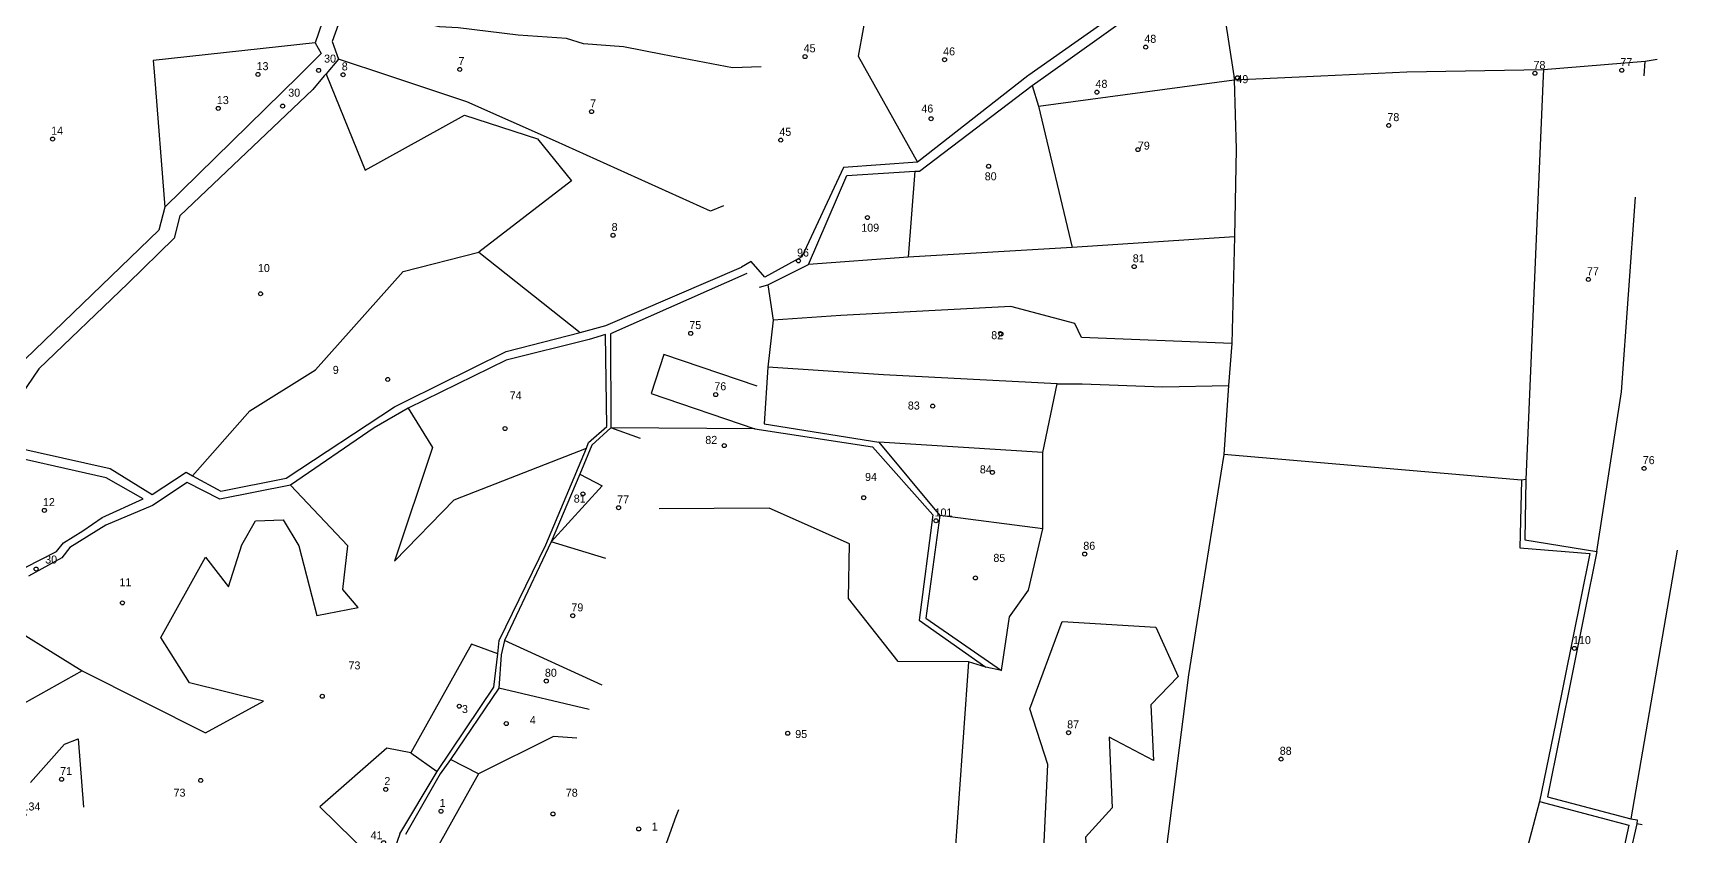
# Model space of a CAD drawing. Extents: x 176571 to 180224, y 250857 to 253450.
# Drawn here: x 179397 to 180219, y 252070 to 252471 of the extents above; entities that cross this region are included whole.
import ezdxf
from ezdxf.enums import TextEntityAlignment as Align

# ---------------------------------------------------------------- set-up
doc = ezdxf.new("R2010")
doc.units = 0
for name, color, linetype in [('1602', 240, 'Continuous'), ('1603', 240, 'Continuous'), ('A_POINTS', 252, 'Continuous')]:
    doc.layers.add(name, color=color, linetype=linetype)
doc.styles.add('HEBTXT', font='hebtxt.shx')

# ---------------------------------------------------------------- blocks, each defined once
blk = doc.blocks.new('1603')
at = {"layer": 'A_POINTS'}
blk.add_circle((0, 0), 0.25, dxfattribs=at)
at = {"style": 'HEBTXT'}
blk.add_attdef('PARCEL_NUM', text='', height=2, dxfattribs=at).set_placement((0, 1), align=Align.CENTER)
at = {"style": 'HEBTXT', "flags": 1}
blk.add_attdef('LOT_NUM', text='', height=2, dxfattribs=at).set_placement((0, -2.5), align=Align.CENTER)

msp = doc.modelspace()

# ---------------------------------------------------------------- linework, layer by layer
at = {"layer": '1602'}
for points in [[(180211.09, 252586.11), (180184, 252569.26), (180146.09, 252562.85), (180041.66, 252556.12), (180025.15, 252536.98), (179986.81, 252515.46), (179977.79, 252508.79), (179894.74, 252450.35), (179894.29, 252450)], [(179903.22, 252450), (179987.94, 252510.49), (180027.42, 252531.95), (180045.42, 252550.37), (180147.9, 252557.53), (180176.12, 252562.53), (180187.35, 252565.38), (180210.99, 252580.59)], [(179622.41, 252545.14), (179614.91, 252539.69), (179607.34, 252535.61), (179602.19, 252533.3), (179587.04, 252522.51), (179578.58, 252515.61), (179573.56, 252512.53), (179563.72, 252505.19), (179559.08, 252501.51), (179555.79, 252500.39), (179546.94, 252493.08), (179544.97, 252486.76), (179537.95, 252466.55), (179540.93, 252461.06), (179529.68, 252450)], [(179635.76, 252545.13), (179634.22, 252544.25), (179631.47, 252542.81), (179629.18, 252539.61), (179621.6, 252535.09), (179616.95, 252530.89), (179610.01, 252527.16), (179604.7, 252524.5), (179593.33, 252516.22), (179578.41, 252505.62), (179570.85, 252500.46), (179566.07, 252495.98), (179563.76, 252494.38), (179560.71, 252494.15), (179554.46, 252488.88), (179553.28, 252486.12), (179546.4, 252467.09), (179549.51, 252458.35), (179543.33, 252451.05), (179542.45, 252450)], [(179986.81, 252515.46), (179973.71, 252550.8), (179889.02, 252544.4), (179860.72, 252539.03), (179847.51, 252533.62), (179782.24, 252519.11), (179795.4, 252490.57), (179814.37, 252487.19), (179809.39, 252459.82), (179814.88, 252450)], [(179987.94, 252510.49), (179997.15, 252450)], [(179760.81, 252454.4), (179746.61, 252453.98), (179711.58, 252460.69), (179692.09, 252464.55), (179672.01, 252465.98), (179663.51, 252468.6), (179639.37, 252470.25), (179609.4, 252474), (179600.09, 252474.55), (179569.69, 252481.19), (179553.28, 252486.12)], [(179537.95, 252466.55), (179456.9, 252457.7), (179457.52, 252450)], [(179574.66, 252450), (179549.51, 252458.35)], [(180040.65, 252450), (180083.67, 252452.04), (180152.02, 252453.14), (180202.92, 252457.34), (180208.86, 252458.24)], [(180152.02, 252453.14), (180151.89, 252450)], [(180202.39, 252450), (180202.92, 252457.34)], [(179542.45, 252450), (179536.7, 252443.15), (179470.25, 252380.03), (179467.43, 252368.73), (179444.25, 252346.08), (179399.79, 252303.41), (179374.97, 252267.07), (179435.36, 252253.57), (179456.46, 252240.71), (179473.33, 252251.83), (179476.61, 252249.99), (179490.69, 252242.28), (179523.33, 252248.74), (179577.6, 252284.53), (179582.85, 252287.16), (179633.33, 252312.07), (179670.46, 252321.59), (179683.25, 252325.17), (179751.06, 252354.37)], [(179529.68, 252450), (179462.77, 252384.26), (179459.79, 252372.74), (179392.83, 252308.28)], [(179457.52, 252450), (179462.77, 252384.26)], [(179543.33, 252451.05), (179543.76, 252450)], [(179543.76, 252450), (179562.82, 252402.87), (179612.61, 252430.3), (179649.14, 252418.48), (179666.12, 252397.45), (179619.72, 252361.8)], [(179742.12, 252385.03), (179735.63, 252382.38), (179658.13, 252417.29), (179613.79, 252437.01), (179574.66, 252450)], [(179894.29, 252450), (179838.98, 252406.88), (179802.04, 252404.16), (179781.16, 252359.46), (179762.73, 252349.27), (179755.96, 252357.22), (179751.06, 252354.37)], [(179760.06, 252344.23), (179764.24, 252345.43), (179784.59, 252355.7), (179803.73, 252400.06), (179837.77, 252402.31), (179840, 252402.31), (179896.36, 252445.11), (179903.22, 252450)], [(179814.88, 252450), (179838.98, 252406.88)], [(179896.36, 252445.11), (179899.56, 252434.81), (179916.4, 252364.1)], [(179899.56, 252434.81), (179997.46, 252447.95), (180040.65, 252450)], [(179997.15, 252450), (179997.46, 252447.95), (179998.32, 252413.38), (179997.59, 252369.55), (179996.21, 252316.17), (179994.5, 252295.22), (179992.3, 252260.58), (179978.64, 252176.63), (179974.48, 252150.55), (179957.85, 252020.14)], [(180151.89, 252450), (180143.28, 252248.17), (180142.72, 252217.94), (180178.74, 252212.13), (180153.99, 252089.54), (180195.7, 252078.51), (180198.92, 252078.07), (180198.75, 252075.98), (180188.29, 252030), (180181.4, 251999.38), (180180.59, 251989.42)], [(179837.77, 252402.31), (179834.36, 252359.27)], [(180178.74, 252212.13), (180190.97, 252291.9), (180198, 252389.25)], [(179476.61, 252249.99), (179505.15, 252282.43), (179538.08, 252302.9), (179581.84, 252352.19), (179619.72, 252361.8), (179670.46, 252321.59)], [(179997.59, 252369.55), (179916.4, 252364.1), (179834.36, 252359.27), (179784.59, 252355.7)], [(179753.73, 252351.2), (179685.53, 252321.04), (179685.72, 252273.95), (179676.21, 252265.37), (179670.17, 252250.77), (179655.81, 252216.96), (179632.62, 252167.65), (179630.95, 252160.53), (179629.72, 252143.87), (179605.6, 252108.08), (179600.34, 252101.02), (179583.07, 252070.62)], [(179764.24, 252345.43), (179766.91, 252327.86), (179764.17, 252304.24), (179762.38, 252276.05), (179819.8, 252266.85), (179850.2, 252230.14), (179843.15, 252178.87), (179880.99, 252152.67), (179885.12, 252179.45), (179894.63, 252192.83), (179901.77, 252223.56), (179901.8, 252261.57), (179908.82, 252295.94), (179921.36, 252295.99), (179961.69, 252294.5), (179994.5, 252295.22)], [(179996.21, 252316.17), (179921.09, 252319.2), (179917.65, 252326.2), (179885.65, 252334.65), (179800.7, 252330.18), (179766.91, 252327.86)], [(179580.16, 252070.95), (179598.89, 252102.18), (179627.28, 252144.34), (179629.27, 252161.05), (179629.95, 252167.64), (179653.28, 252215.42), (179673.52, 252263.8), (179674.64, 252266.63), (179683.76, 252274.57), (179683.04, 252320.58), (179674.87, 252318.14), (179633.44, 252307.73), (179584.4, 252283.77), (179567.41, 252273.95), (179525.52, 252245.31), (179490.27, 252238.24), (179473.97, 252246.6), (179456.53, 252235.11), (179433.2, 252225.29), (179415.16, 252214.15), (179411.17, 252208.97), (179394.58, 252199.79)], [(179758.9, 252294.88), (179712.21, 252310.58), (179705.89, 252291.14), (179757.75, 252273.41)], [(179908.82, 252295.94), (179822.13, 252300.47), (179764.17, 252304.24)], [(179584.4, 252283.77), (179596.62, 252264.17), (179577.52, 252207.29), (179607.43, 252237.98), (179673.52, 252263.8)], [(179757.75, 252273.41), (179685.72, 252273.95)], [(179700.56, 252268.59), (179685.72, 252273.95)], [(179757.75, 252273.41), (179816.62, 252264.55), (179846.78, 252230.47), (179839.91, 252177.78), (179873.19, 252154.27)], [(179901.8, 252261.57), (179819.8, 252266.85)], [(179331.81, 252203.43), (179371.27, 252182.34), (179373.71, 252187.6), (179374.12, 252189.57), (179378.31, 252192.3), (179386.89, 252199.2), (179393.24, 252204.26), (179408.57, 252212.11), (179412.01, 252216.44), (179421.8, 252222.5), (179431.4, 252229.1), (179451.86, 252238.4), (179433.47, 252248.94), (179372.7, 252262.66), (179331.81, 252203.43)], [(180143.28, 252248.17), (180141.03, 252247.85), (179992.3, 252260.58)], [(179670.17, 252250.77), (179681.34, 252245.06), (179655.81, 252216.96)], [(180141.03, 252247.85), (180140.21, 252213.95), (180175.24, 252211.12), (180158.13, 252125.91), (180150.04, 252087.23), (180194.7, 252075.32), (180184.91, 252030), (180182.78, 252021.16), (180178.21, 252000.39), (180176.78, 251979.59), (180178.11, 251979.11)], [(179375.01, 252181.13), (179421.32, 252152.52), (179483.12, 252121.55), (179512.05, 252137.27), (179475.01, 252146.47), (179460.68, 252169.09), (179482.99, 252209.39), (179494.51, 252194.42), (179501.26, 252215.44), (179508.07, 252227.54), (179521.86, 252227.99), (179529.79, 252215.02), (179538.72, 252180.15), (179559.37, 252184.07), (179551.68, 252193.13), (179554.21, 252214.99), (179525.52, 252245.31)], [(179880.99, 252152.67), (179873.19, 252154.27), (179864.56, 252157.05), (179829.44, 252157.16), (179804.61, 252188.64), (179805.07, 252216.01), (179764.93, 252233.76), (179709.96, 252233.52)], [(179901.77, 252223.56), (179850.2, 252230.14)], [(179683.21, 252208.58), (179655.81, 252216.96)], [(180218.86, 252212.89), (180195.7, 252078.51)], [(179914.1, 251985.54), (179912.32, 252031.27), (179902.22, 252063.24), (179904.28, 252105.71), (179895.29, 252133.49), (179911.4, 252177.12), (179958.21, 252174.37), (179969.34, 252149.58), (179955.78, 252135.48), (179957.13, 252107.63), (179934.86, 252119.27), (179936.38, 252083.97), (179923.11, 252069.35), (179924.77, 252044.85), (179943.1, 252046.15), (179942.36, 252021.92), (179957.85, 252020.14)], [(179629.27, 252161.05), (179616.12, 252165.8), (179585.79, 252111.52), (179598.89, 252102.18)], [(179681.32, 252145.33), (179632.62, 252167.65)], [(179864.56, 252157.05), (179857.08, 252051.02), (179849.39, 252023.06), (179876.35, 252006.32), (179881.21, 251989.21), (179881.38, 251985.19)], [(179421.32, 252152.52), (179388.02, 252133.79), (179366.71, 252109.93)], [(179674.83, 252133.18), (179629.72, 252143.87)], [(179395.54, 252096.57), (179412.62, 252115.85), (179419.45, 252118.43), (179422.13, 252084.24)], [(179668.78, 252118.76), (179657.05, 252119.57), (179619.55, 252101.03), (179596.58, 252059.81)], [(179585.79, 252111.52), (179573.67, 252113.8), (179540.16, 252084.41)], [(179619.55, 252101.03), (179605.6, 252108.08)], [(179573.49, 252051.76), (179540.16, 252084.41)], [(179719.64, 252083.04), (179718.21, 252079.62), (179709.41, 252054.99), (179695.11, 252064.32), (179686.47, 252043.64), (179678.36, 252033.77), (179705.61, 252026.16), (179713.44, 252018.85)], [(180150.04, 252087.23), (180135.11, 252030.31), (180123.92, 251987.36)], [(180201.32, 252075.49), (180198.75, 252075.98)], [(179580.16, 252070.95), (179573.49, 252051.76), (179572.38, 252047.63), (179558.25, 252033.98), (179542.16, 252034.38), (179540.53, 252035.16), (179539.67, 252033.02), (179540.52, 252032.52), (179533.7, 252017.4), (179531.37, 252012.53), (179526.35, 252005.6), (179506.36, 251983.06), (179496.43, 251985.97), (179483.1, 251989.58), (179456.18, 252001.54), (179454.25, 252002.8), (179435.68, 251976.02), (179431.43, 251982.82), (179417.9, 251979.65), (179413.91, 251977.91), (179413.58, 251973.15), (179396.77, 251979.9), (179371.53, 251987.37)]]:
    msp.add_lwpolyline(points, dxfattribs=at)

# ---------------------------------------------------------------- block references
at = {"layer": '1603'}
ref = msp.add_blockref('1603', (179953.17, 252464.33), dxfattribs=dict(at, xscale=4, yscale=4, zscale=4))
ref.add_attrib('PARCEL_NUM', '48', (179952.48, 252466.49), dxfattribs={"layer": '0', "height": 4, "style": 'HEBTXT'})
ref = msp.add_blockref('1603', (179539.61, 252452.71), dxfattribs=dict(at, xscale=4, yscale=4, zscale=4))
ref.add_attrib('PARCEL_NUM', '30', (179542.36, 252456.59), dxfattribs={"layer": '0', "height": 4, "style": 'HEBTXT'})
ref = msp.add_blockref('1603', (179782.83, 252459.59), dxfattribs=dict(at, xscale=4, yscale=4, zscale=4))
ref.add_attrib('PARCEL_NUM', '45', (179782.14, 252461.75), dxfattribs={"layer": '0', "height": 4, "style": 'HEBTXT'})
ref = msp.add_blockref('1603', (179852.57, 252458.04), dxfattribs=dict(at, xscale=4, yscale=4, zscale=4))
ref.add_attrib('PARCEL_NUM', '46', (179851.88, 252460.2), dxfattribs={"layer": '0', "height": 4, "style": 'HEBTXT'})
ref = msp.add_blockref('1603', (179509.3, 252450.65), dxfattribs=dict(at, xscale=4, yscale=4, zscale=4))
ref.add_attrib('PARCEL_NUM', '13', (179508.61, 252452.81), dxfattribs={"layer": '0', "height": 4, "style": 'HEBTXT'})
ref = msp.add_blockref('1603', (179551.88, 252450.51), dxfattribs=dict(at, xscale=4, yscale=4, zscale=4))
ref.add_attrib('PARCEL_NUM', '8', (179551.19, 252452.67), dxfattribs={"layer": '0', "height": 4, "style": 'HEBTXT'})
ref = msp.add_blockref('1603', (179610.22, 252453.15), dxfattribs=dict(at, xscale=4, yscale=4, zscale=4))
ref.add_attrib('PARCEL_NUM', '7', (179609.52, 252455.31), dxfattribs={"layer": '0', "height": 4, "style": 'HEBTXT'})
ref = msp.add_blockref('1603', (180147.76, 252451.25), dxfattribs=dict(at, xscale=4, yscale=4, zscale=4))
ref.add_attrib('PARCEL_NUM', '78', (180147.06, 252453.41), dxfattribs={"layer": '0', "height": 4, "style": 'HEBTXT'})
ref = msp.add_blockref('1603', (180191.2, 252452.75), dxfattribs=dict(at, xscale=4, yscale=4, zscale=4))
ref.add_attrib('PARCEL_NUM', '77', (180190.51, 252454.9), dxfattribs={"layer": '0', "height": 4, "style": 'HEBTXT'})
ref = msp.add_blockref('1603', (179928.74, 252441.81), dxfattribs=dict(at, xscale=4, yscale=4, zscale=4))
ref.add_attrib('PARCEL_NUM', '48', (179928.05, 252443.97), dxfattribs={"layer": '0', "height": 4, "style": 'HEBTXT'})
ref = msp.add_blockref('1603', (179999.05, 252449.01), dxfattribs=dict(at, xscale=4, yscale=4, zscale=4))
ref.add_attrib('PARCEL_NUM', '49', (179998.51, 252446.32), dxfattribs={"layer": '0', "height": 4, "style": 'HEBTXT'})
ref = msp.add_blockref('1603', (179489.43, 252433.7), dxfattribs=dict(at, xscale=4, yscale=4, zscale=4))
ref.add_attrib('PARCEL_NUM', '13', (179488.74, 252435.86), dxfattribs={"layer": '0', "height": 4, "style": 'HEBTXT'})
ref = msp.add_blockref('1603', (179521.61, 252434.84), dxfattribs=dict(at, xscale=4, yscale=4, zscale=4))
ref.add_attrib('PARCEL_NUM', '30', (179524.44, 252439.55), dxfattribs={"layer": '0', "height": 4, "style": 'HEBTXT'})
ref = msp.add_blockref('1603', (179676.07, 252432.06), dxfattribs=dict(at, xscale=4, yscale=4, zscale=4))
ref.add_attrib('PARCEL_NUM', '7', (179675.38, 252434.22), dxfattribs={"layer": '0', "height": 4, "style": 'HEBTXT'})
ref = msp.add_blockref('1603', (179845.86, 252428.52), dxfattribs=dict(at, xscale=4, yscale=4, zscale=4))
ref.add_attrib('PARCEL_NUM', '46', (179840.99, 252431.62), dxfattribs={"layer": '0', "height": 4, "style": 'HEBTXT'})
ref = msp.add_blockref('1603', (180074.69, 252425.15), dxfattribs=dict(at, xscale=4, yscale=4, zscale=4))
ref.add_attrib('PARCEL_NUM', '78', (180074, 252427.31), dxfattribs={"layer": '0', "height": 4, "style": 'HEBTXT'})
ref = msp.add_blockref('1603', (179406.6, 252418.38), dxfattribs=dict(at, xscale=4, yscale=4, zscale=4))
ref.add_attrib('PARCEL_NUM', '14', (179405.91, 252420.53), dxfattribs={"layer": '0', "height": 4, "style": 'HEBTXT'})
ref = msp.add_blockref('1603', (179770.69, 252417.82), dxfattribs=dict(at, xscale=4, yscale=4, zscale=4))
ref.add_attrib('PARCEL_NUM', '45', (179770, 252419.98), dxfattribs={"layer": '0', "height": 4, "style": 'HEBTXT'})
ref = msp.add_blockref('1603', (179949.24, 252413.08), dxfattribs=dict(at, xscale=4, yscale=4, zscale=4))
ref.add_attrib('PARCEL_NUM', '79', (179949.24, 252413.08), dxfattribs={"layer": '0', "height": 4, "style": 'HEBTXT'})
ref = msp.add_blockref('1603', (179874.61, 252404.76), dxfattribs=dict(at, xscale=4, yscale=4, zscale=4))
ref.add_attrib('PARCEL_NUM', '80', (179872.67, 252397.74), dxfattribs={"layer": '0', "height": 4, "style": 'HEBTXT'})
ref = msp.add_blockref('1603', (179814.05, 252379.13), dxfattribs=dict(at, xscale=4, yscale=4, zscale=4))
ref.add_attrib('PARCEL_NUM', '109', (179810.95, 252372.04), dxfattribs={"layer": '0', "height": 4, "style": 'HEBTXT'})
ref = msp.add_blockref('1603', (179686.82, 252370.24), dxfattribs=dict(at, xscale=4, yscale=4, zscale=4))
ref.add_attrib('PARCEL_NUM', '8', (179686.13, 252372.4), dxfattribs={"layer": '0', "height": 4, "style": 'HEBTXT'})
ref = msp.add_blockref('1603', (179779.53, 252357.46), dxfattribs=dict(at, xscale=4, yscale=4, zscale=4))
ref.add_attrib('PARCEL_NUM', '96', (179778.84, 252359.62), dxfattribs={"layer": '0', "height": 4, "style": 'HEBTXT'})
ref = msp.add_blockref('1603', (179510.57, 252340.99), dxfattribs=dict(at, xscale=4, yscale=4, zscale=4))
ref.add_attrib('PARCEL_NUM', '10', (179509.28, 252351.87), dxfattribs={"layer": '0', "height": 4, "style": 'HEBTXT'})
ref = msp.add_blockref('1603', (179947.39, 252354.57), dxfattribs=dict(at, xscale=4, yscale=4, zscale=4))
ref.add_attrib('PARCEL_NUM', '81', (179946.69, 252356.73), dxfattribs={"layer": '0', "height": 4, "style": 'HEBTXT'})
ref = msp.add_blockref('1603', (180174.5, 252348.15), dxfattribs=dict(at, xscale=4, yscale=4, zscale=4))
ref.add_attrib('PARCEL_NUM', '77', (180173.81, 252350.31), dxfattribs={"layer": '0', "height": 4, "style": 'HEBTXT'})
ref = msp.add_blockref('1603', (179725.66, 252321.2), dxfattribs=dict(at, xscale=4, yscale=4, zscale=4))
ref.add_attrib('PARCEL_NUM', '75', (179724.97, 252323.36), dxfattribs={"layer": '0', "height": 4, "style": 'HEBTXT'})
ref = msp.add_blockref('1603', (179880.77, 252320.88), dxfattribs=dict(at, xscale=4, yscale=4, zscale=4))
ref.add_attrib('PARCEL_NUM', '82', (179875.92, 252318.3), dxfattribs={"layer": '0', "height": 4, "style": 'HEBTXT'})
ref = msp.add_blockref('1603', (179574.19, 252298.16), dxfattribs=dict(at, xscale=4, yscale=4, zscale=4))
ref.add_attrib('PARCEL_NUM', '9', (179546.71, 252300.97), dxfattribs={"layer": '0', "height": 4, "style": 'HEBTXT'})
ref = msp.add_blockref('1603', (179738.16, 252290.6), dxfattribs=dict(at, xscale=4, yscale=4, zscale=4))
ref.add_attrib('PARCEL_NUM', '76', (179737.47, 252292.76), dxfattribs={"layer": '0', "height": 4, "style": 'HEBTXT'})
ref = msp.add_blockref('1603', (179632.82, 252273.62), dxfattribs=dict(at, xscale=4, yscale=4, zscale=4))
ref.add_attrib('PARCEL_NUM', '74', (179635.15, 252288.16), dxfattribs={"layer": '0', "height": 4, "style": 'HEBTXT'})
ref = msp.add_blockref('1603', (179846.67, 252284.82), dxfattribs=dict(at, xscale=4, yscale=4, zscale=4))
ref.add_attrib('PARCEL_NUM', '83', (179834.23, 252283.13), dxfattribs={"layer": '0', "height": 4, "style": 'HEBTXT'})
ref = msp.add_blockref('1603', (179742.41, 252265.1), dxfattribs=dict(at, xscale=4, yscale=4, zscale=4))
ref.add_attrib('PARCEL_NUM', '82', (179732.97, 252265.94), dxfattribs={"layer": '0', "height": 4, "style": 'HEBTXT'})
ref = msp.add_blockref('1603', (179876.5, 252251.71), dxfattribs=dict(at, xscale=4, yscale=4, zscale=4))
ref.add_attrib('PARCEL_NUM', '84', (179870.23, 252251.21), dxfattribs={"layer": '0', "height": 4, "style": 'HEBTXT'})
ref = msp.add_blockref('1603', (180202.38, 252253.68), dxfattribs=dict(at, xscale=4, yscale=4, zscale=4))
ref.add_attrib('PARCEL_NUM', '76', (180201.69, 252255.83), dxfattribs={"layer": '0', "height": 4, "style": 'HEBTXT'})
ref = msp.add_blockref('1603', (179812.18, 252239.06), dxfattribs=dict(at, xscale=4, yscale=4, zscale=4))
ref.add_attrib('PARCEL_NUM', '94', (179812.84, 252247.43), dxfattribs={"layer": '0', "height": 4, "style": 'HEBTXT'})
ref = msp.add_blockref('1603', (179402.48, 252232.7), dxfattribs=dict(at, xscale=4, yscale=4, zscale=4))
ref.add_attrib('PARCEL_NUM', '12', (179401.79, 252234.86), dxfattribs={"layer": '0', "height": 4, "style": 'HEBTXT'})
ref = msp.add_blockref('1603', (179671.75, 252240.94), dxfattribs=dict(at, xscale=4, yscale=4, zscale=4))
ref.add_attrib('PARCEL_NUM', '81', (179667.19, 252236.61), dxfattribs={"layer": '0', "height": 4, "style": 'HEBTXT'})
ref = msp.add_blockref('1603', (179689.59, 252234.05), dxfattribs=dict(at, xscale=4, yscale=4, zscale=4))
ref.add_attrib('PARCEL_NUM', '77', (179688.9, 252236.21), dxfattribs={"layer": '0', "height": 4, "style": 'HEBTXT'})
ref = msp.add_blockref('1603', (179848.27, 252227.5), dxfattribs=dict(at, xscale=4, yscale=4, zscale=4))
ref.add_attrib('PARCEL_NUM', '101', (179847.58, 252229.66), dxfattribs={"layer": '0', "height": 4, "style": 'HEBTXT'})
ref = msp.add_blockref('1603', (179922.65, 252210.86), dxfattribs=dict(at, xscale=4, yscale=4, zscale=4))
ref.add_attrib('PARCEL_NUM', '86', (179921.96, 252213.02), dxfattribs={"layer": '0', "height": 4, "style": 'HEBTXT'})
ref = msp.add_blockref('1603', (179398.37, 252203.39), dxfattribs=dict(at, xscale=4, yscale=4, zscale=4))
ref.add_attrib('PARCEL_NUM', '30', (179402.91, 252206.13), dxfattribs={"layer": '0', "height": 4, "style": 'HEBTXT'})
ref = msp.add_blockref('1603', (179868.04, 252198.93), dxfattribs=dict(at, xscale=4, yscale=4, zscale=4))
ref.add_attrib('PARCEL_NUM', '85', (179877, 252206.97), dxfattribs={"layer": '0', "height": 4, "style": 'HEBTXT'})
ref = msp.add_blockref('1603', (179441.53, 252186.47), dxfattribs=dict(at, xscale=4, yscale=4, zscale=4))
ref.add_attrib('PARCEL_NUM', '11', (179440.04, 252194.78), dxfattribs={"layer": '0', "height": 4, "style": 'HEBTXT'})
ref = msp.add_blockref('1603', (179666.71, 252180.05), dxfattribs=dict(at, xscale=4, yscale=4, zscale=4))
ref.add_attrib('PARCEL_NUM', '79', (179666.01, 252182.21), dxfattribs={"layer": '0', "height": 4, "style": 'HEBTXT'})
ref = msp.add_blockref('1603', (180167.51, 252163.7), dxfattribs=dict(at, xscale=4, yscale=4, zscale=4))
ref.add_attrib('PARCEL_NUM', '110', (180166.82, 252165.86), dxfattribs={"layer": '0', "height": 4, "style": 'HEBTXT'})
ref = msp.add_blockref('1603', (179541.45, 252139.76), dxfattribs=dict(at, xscale=4, yscale=4, zscale=4))
ref.add_attrib('PARCEL_NUM', '73', (179554.56, 252153.19), dxfattribs={"layer": '0', "height": 4, "style": 'HEBTXT'})
ref = msp.add_blockref('1603', (179653.47, 252147.37), dxfattribs=dict(at, xscale=4, yscale=4, zscale=4))
ref.add_attrib('PARCEL_NUM', '80', (179652.77, 252149.53), dxfattribs={"layer": '0', "height": 4, "style": 'HEBTXT'})
ref = msp.add_blockref('1603', (179609.93, 252134.81), dxfattribs=dict(at, xscale=4, yscale=4, zscale=4))
ref.add_attrib('PARCEL_NUM', '3', (179611.29, 252131.39), dxfattribs={"layer": '0', "height": 4, "style": 'HEBTXT'})
ref = msp.add_blockref('1603', (179633.44, 252126.11), dxfattribs=dict(at, xscale=4, yscale=4, zscale=4))
ref.add_attrib('PARCEL_NUM', '4', (179645.21, 252125.87), dxfattribs={"layer": '0', "height": 4, "style": 'HEBTXT'})
ref = msp.add_blockref('1603', (179914.58, 252121.56), dxfattribs=dict(at, xscale=4, yscale=4, zscale=4))
ref.add_attrib('PARCEL_NUM', '87', (179913.89, 252123.72), dxfattribs={"layer": '0', "height": 4, "style": 'HEBTXT'})
ref = msp.add_blockref('1603', (179774.16, 252121.24), dxfattribs=dict(at, xscale=4, yscale=4, zscale=4))
ref.add_attrib('PARCEL_NUM', '95', (179777.92, 252118.89), dxfattribs={"layer": '0', "height": 4, "style": 'HEBTXT'})
ref = msp.add_blockref('1603', (180020.87, 252108.34), dxfattribs=dict(at, xscale=4, yscale=4, zscale=4))
ref.add_attrib('PARCEL_NUM', '88', (180020.18, 252110.5), dxfattribs={"layer": '0', "height": 4, "style": 'HEBTXT'})
ref = msp.add_blockref('1603', (179411.09, 252098.25), dxfattribs=dict(at, xscale=4, yscale=4, zscale=4))
ref.add_attrib('PARCEL_NUM', '71', (179410.4, 252100.41), dxfattribs={"layer": '0', "height": 4, "style": 'HEBTXT'})
ref = msp.add_blockref('1603', (179480.67, 252097.68), dxfattribs=dict(at, xscale=4, yscale=4, zscale=4))
ref.add_attrib('PARCEL_NUM', '73', (179467.1, 252089.57), dxfattribs={"layer": '0', "height": 4, "style": 'HEBTXT'})
ref = msp.add_blockref('1603', (179573.19, 252093.22), dxfattribs=dict(at, xscale=4, yscale=4, zscale=4))
ref.add_attrib('PARCEL_NUM', '2', (179572.49, 252095.37), dxfattribs={"layer": '0', "height": 4, "style": 'HEBTXT'})
ref = msp.add_blockref('1603', (179656.77, 252080.92), dxfattribs=dict(at, xscale=4, yscale=4, zscale=4))
ref.add_attrib('PARCEL_NUM', '78', (179663.22, 252089.55), dxfattribs={"layer": '0', "height": 4, "style": 'HEBTXT'})
ref = msp.add_blockref('1603', (179392.26, 252080.51), dxfattribs=dict(at, xscale=4, yscale=4, zscale=4))
ref.add_attrib('PARCEL_NUM', '134', (179391.56, 252082.66), dxfattribs={"layer": '0', "height": 4, "style": 'HEBTXT'})
ref = msp.add_blockref('1603', (179600.83, 252082.3), dxfattribs=dict(at, xscale=4, yscale=4, zscale=4))
ref.add_attrib('PARCEL_NUM', '1', (179600.14, 252084.46), dxfattribs={"layer": '0', "height": 4, "style": 'HEBTXT'})
ref = msp.add_blockref('1603', (179699.66, 252073.41), dxfattribs=dict(at, xscale=4, yscale=4, zscale=4))
ref.add_attrib('PARCEL_NUM', '1', (179706.18, 252072.63), dxfattribs={"layer": '0', "height": 4, "style": 'HEBTXT'})
ref = msp.add_blockref('1603', (179572.13, 252066.56), dxfattribs=dict(at, xscale=4, yscale=4, zscale=4))
ref.add_attrib('PARCEL_NUM', '41', (179565.6, 252068.25), dxfattribs={"layer": '0', "height": 4, "style": 'HEBTXT'})

doc.saveas('drawing.dxf')
